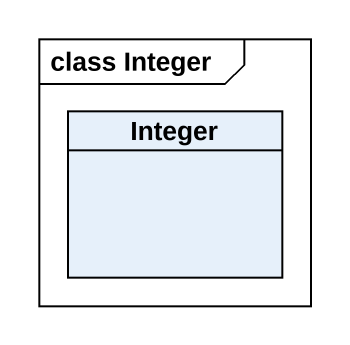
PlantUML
@startuml
mainframe class Integer
hide circle
hide empty members
class Integer
@enduml
